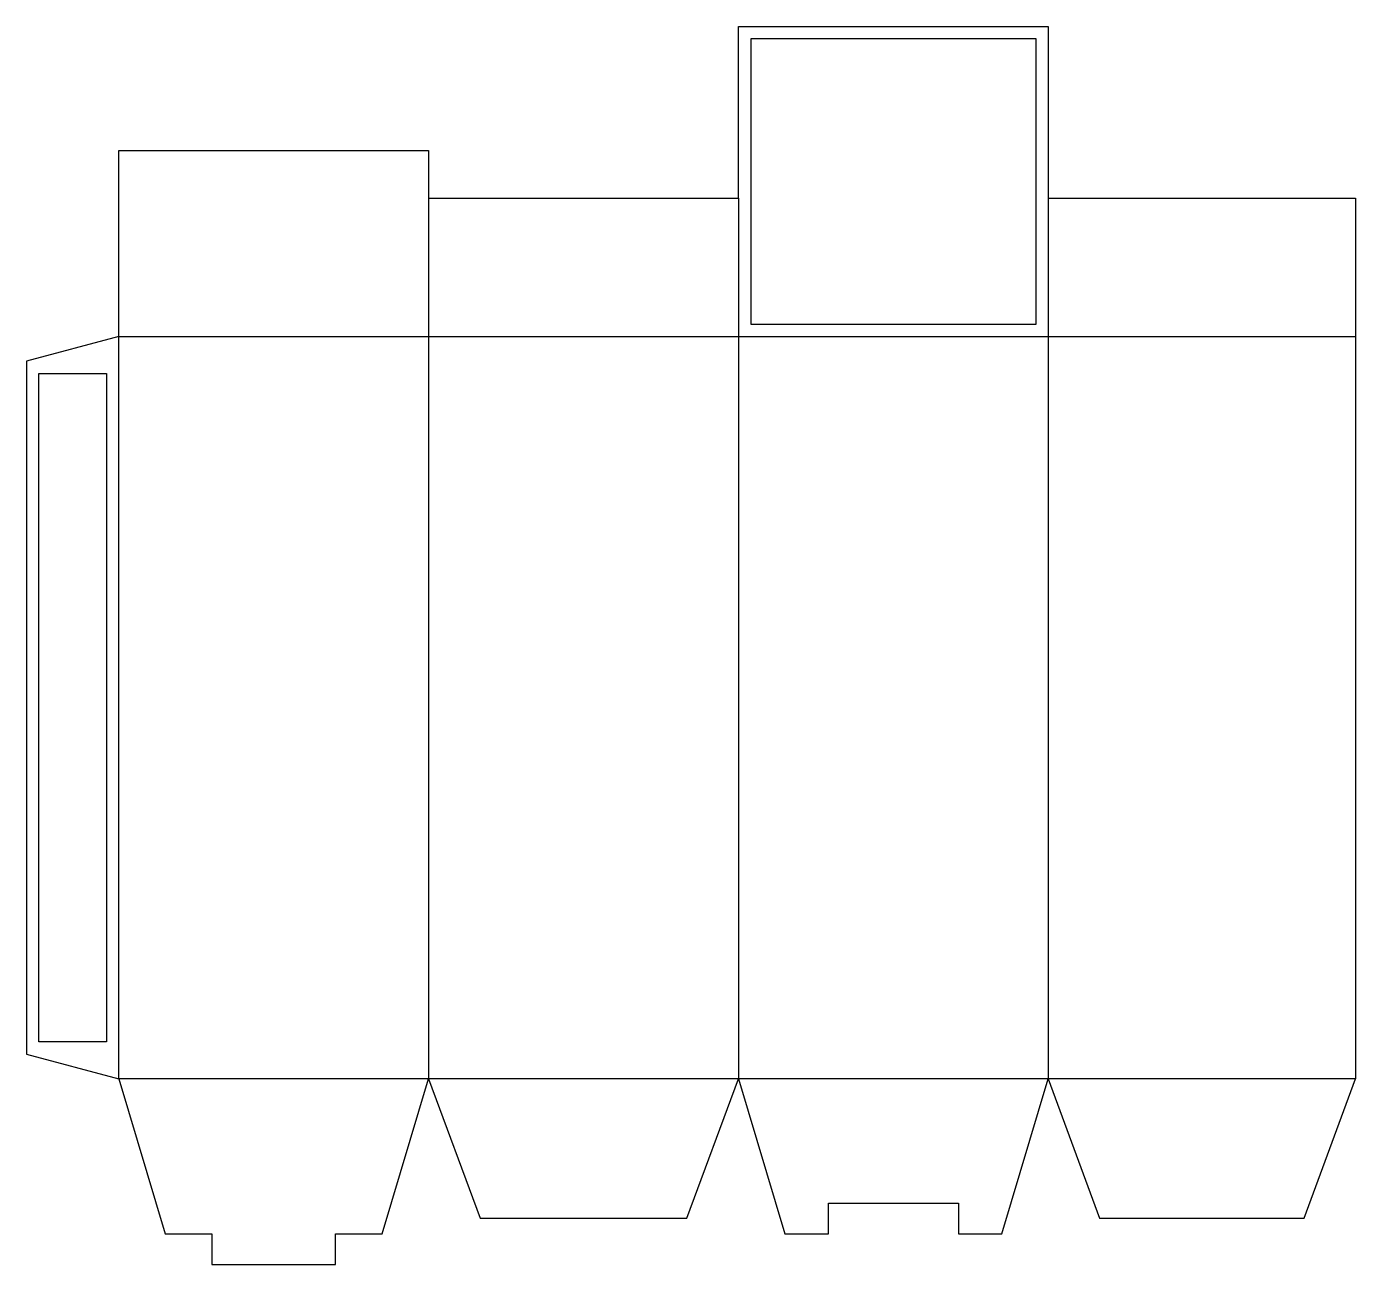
# Model space of a CAD drawing. Header units: millimetres. Extents: x 0 to 216, y 0 to 202.
import ezdxf

# ---------------------------------------------------------------- set-up
doc = ezdxf.new("R2010")
doc.units = ezdxf.units.MM
for name, color, linetype in [('CREASE', 5, 'CONTINUOUS'), ('CUT', 1, 'CONTINUOUS'), ('GLUE', 2, 'CONTINUOUS')]:
    doc.layers.add(name, color=color, linetype=linetype)

msp = doc.modelspace()

# ---------------------------------------------------------------- linework, layer by layer
at = {"layer": 'CREASE'}
for p, q in [((15, 30.225), (15, 151.125)), ((15, 151.125), (65.45, 151.125)), ((65.45, 151.125), (65.45, 30.225)), ((65.45, 151.125), (115.9, 151.125)), ((115.9, 151.125), (115.9, 30.225)), ((115.9, 151.125), (166.35, 151.125)), ((166.35, 151.125), (166.35, 30.225)), ((166.35, 151.125), (216.35, 151.125)), ((65.45, 30.225), (15, 30.225)), ((115.9, 30.225), (65.45, 30.225)), ((166.35, 30.225), (115.9, 30.225)), ((216.35, 30.225), (166.35, 30.225))]:
    msp.add_line(p, q, dxfattribs=at)
at = {"layer": 'CUT'}
for p, q in [((115.9, 173.625), (115.9, 201.575)), ((115.9, 201.575), (166.35, 201.575)), ((166.35, 201.575), (166.35, 173.625)), ((15, 151.125), (15, 181.395)), ((15, 181.395), (65.45, 181.395)), ((65.45, 181.395), (65.45, 173.625)), ((65.45, 173.625), (65.45, 151.125)), ((65.45, 173.625), (115.9, 173.625)), ((115.9, 173.625), (115.9, 151.125)), ((166.35, 173.625), (166.35, 151.125)), ((166.35, 173.625), (216.35, 173.625)), ((216.35, 173.625), (216.35, 151.125)), ((15, 151.125), (0, 147.106)), ((216.35, 151.125), (216.35, 30.225)), ((0, 147.106), (0, 34.244)), ((0, 34.244), (15, 30.225)), ((15, 30.225), (22.568, 5)), ((57.883, 5), (65.45, 30.225)), ((65.45, 30.225), (73.858, 7.522)), ((107.492, 7.522), (115.9, 30.225)), ((115.9, 30.225), (123.468, 5)), ((158.783, 5), (166.35, 30.225)), ((166.35, 30.225), (174.683, 7.522)), ((208.017, 7.522), (216.35, 30.225)), ((130.535, 5), (130.535, 10)), ((130.535, 10), (151.715, 10)), ((151.715, 10), (151.715, 5)), ((73.858, 7.522), (107.492, 7.522)), ((174.683, 7.522), (208.017, 7.522)), ((22.568, 5), (30.135, 5)), ((30.135, 5), (30.135, 0)), ((50.315, 0), (50.315, 5)), ((50.315, 5), (57.883, 5)), ((123.468, 5), (130.535, 5)), ((151.715, 5), (158.783, 5)), ((30.135, 0), (50.315, 0))]:
    msp.add_line(p, q, dxfattribs=at)
at = {"layer": 'GLUE'}
for p, q in [((164.35, 199.575), (117.9, 199.575)), ((117.9, 199.575), (117.9, 153.125)), ((164.35, 153.125), (164.35, 199.575)), ((117.9, 153.125), (164.35, 153.125)), ((2, 145.106), (13, 145.106)), ((2, 36.244), (2, 145.106)), ((13, 145.106), (13, 36.244)), ((13, 36.244), (2, 36.244))]:
    msp.add_line(p, q, dxfattribs=at)

doc.saveas('drawing.dxf')
